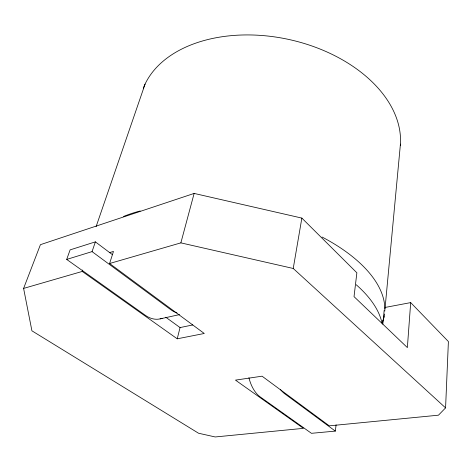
<?xml version="1.0" encoding="UTF-8"?>
<svg xmlns="http://www.w3.org/2000/svg" width="472" height="472" viewBox="0 0 472 472"><rect width="100%" height="100%" fill="white"/><g stroke="black" fill="none" stroke-linecap="round" stroke-linejoin="round"><path stroke-width="0.71" d="M410.687 302.605L407.365 347.598L354.029 296.634L356.873 272.804L301.862 218.093L194.134 193.426L40.421 244.679L23.6 288.416L31.919 330.819L198.547 433.237L215.202 436.96L303.449 428.352L235.469 380.125L262.072 376.184L329.261 425.838L438.453 415.189L445.574 407.879L448.4 341.545L410.687 302.605L385.123 307.443M383.901 317.52L383.972 316.098M382.845 324.24L384.143 310.476M384.999 308.883L400.427 144.119M248.927 377.759A28.698 16.632 81.3 0 0 260.243 396.934L311.455 433.314L335.332 431.101L336.093 424.859M445.574 407.879L293.23 268.468L301.862 218.093M23.6 288.416L82.246 271.43L177.224 338.808L180.05 327.574L192.782 324.937M109.297 252.691L113.475 251.428L109.587 263.512L180.864 242.868L194.134 193.426M95.379 241.865L70.11 249.877L66.688 259.423L92.064 251.617L95.379 241.865L112.419 254.662M96.105 226.619L145.069 84.11M82.246 271.43L82.724 270.037M160.144 318.871L179.537 314.606M177.224 338.808L204.276 333.48L109.587 263.512M180.864 242.868L293.23 268.468M66.688 259.423L145.376 315.326A32.42 22.101 76.2 0 0 162.114 318.27M165.808 317.255L180.05 327.574M92.064 251.617L170.64 309.591A33.229 21.789 76.1 0 0 176.959 312.901M335.332 431.101L284.716 393.76A29.323 16.29 80.9 0 1 280.291 389.306M383.636 318.889A151.429 74.841 12.1 0 1 382.001 322.795M143.305 88.181A132.26 87.485 12.2 0 1 289.843 39.689A132.26 87.485 12.2 0 1 400.321 145.577M356.195 284.734A154.533 72.546 12.2 0 1 381.795 322.205M123.564 216.471A151.978 74.682 12.2 0 1 140.231 210.966M322.057 237.021A151.978 74.682 12.2 0 1 384.792 311.077M384.527 314.022A151.978 74.682 12.2 0 1 382.06 323.231"/></g></svg>
